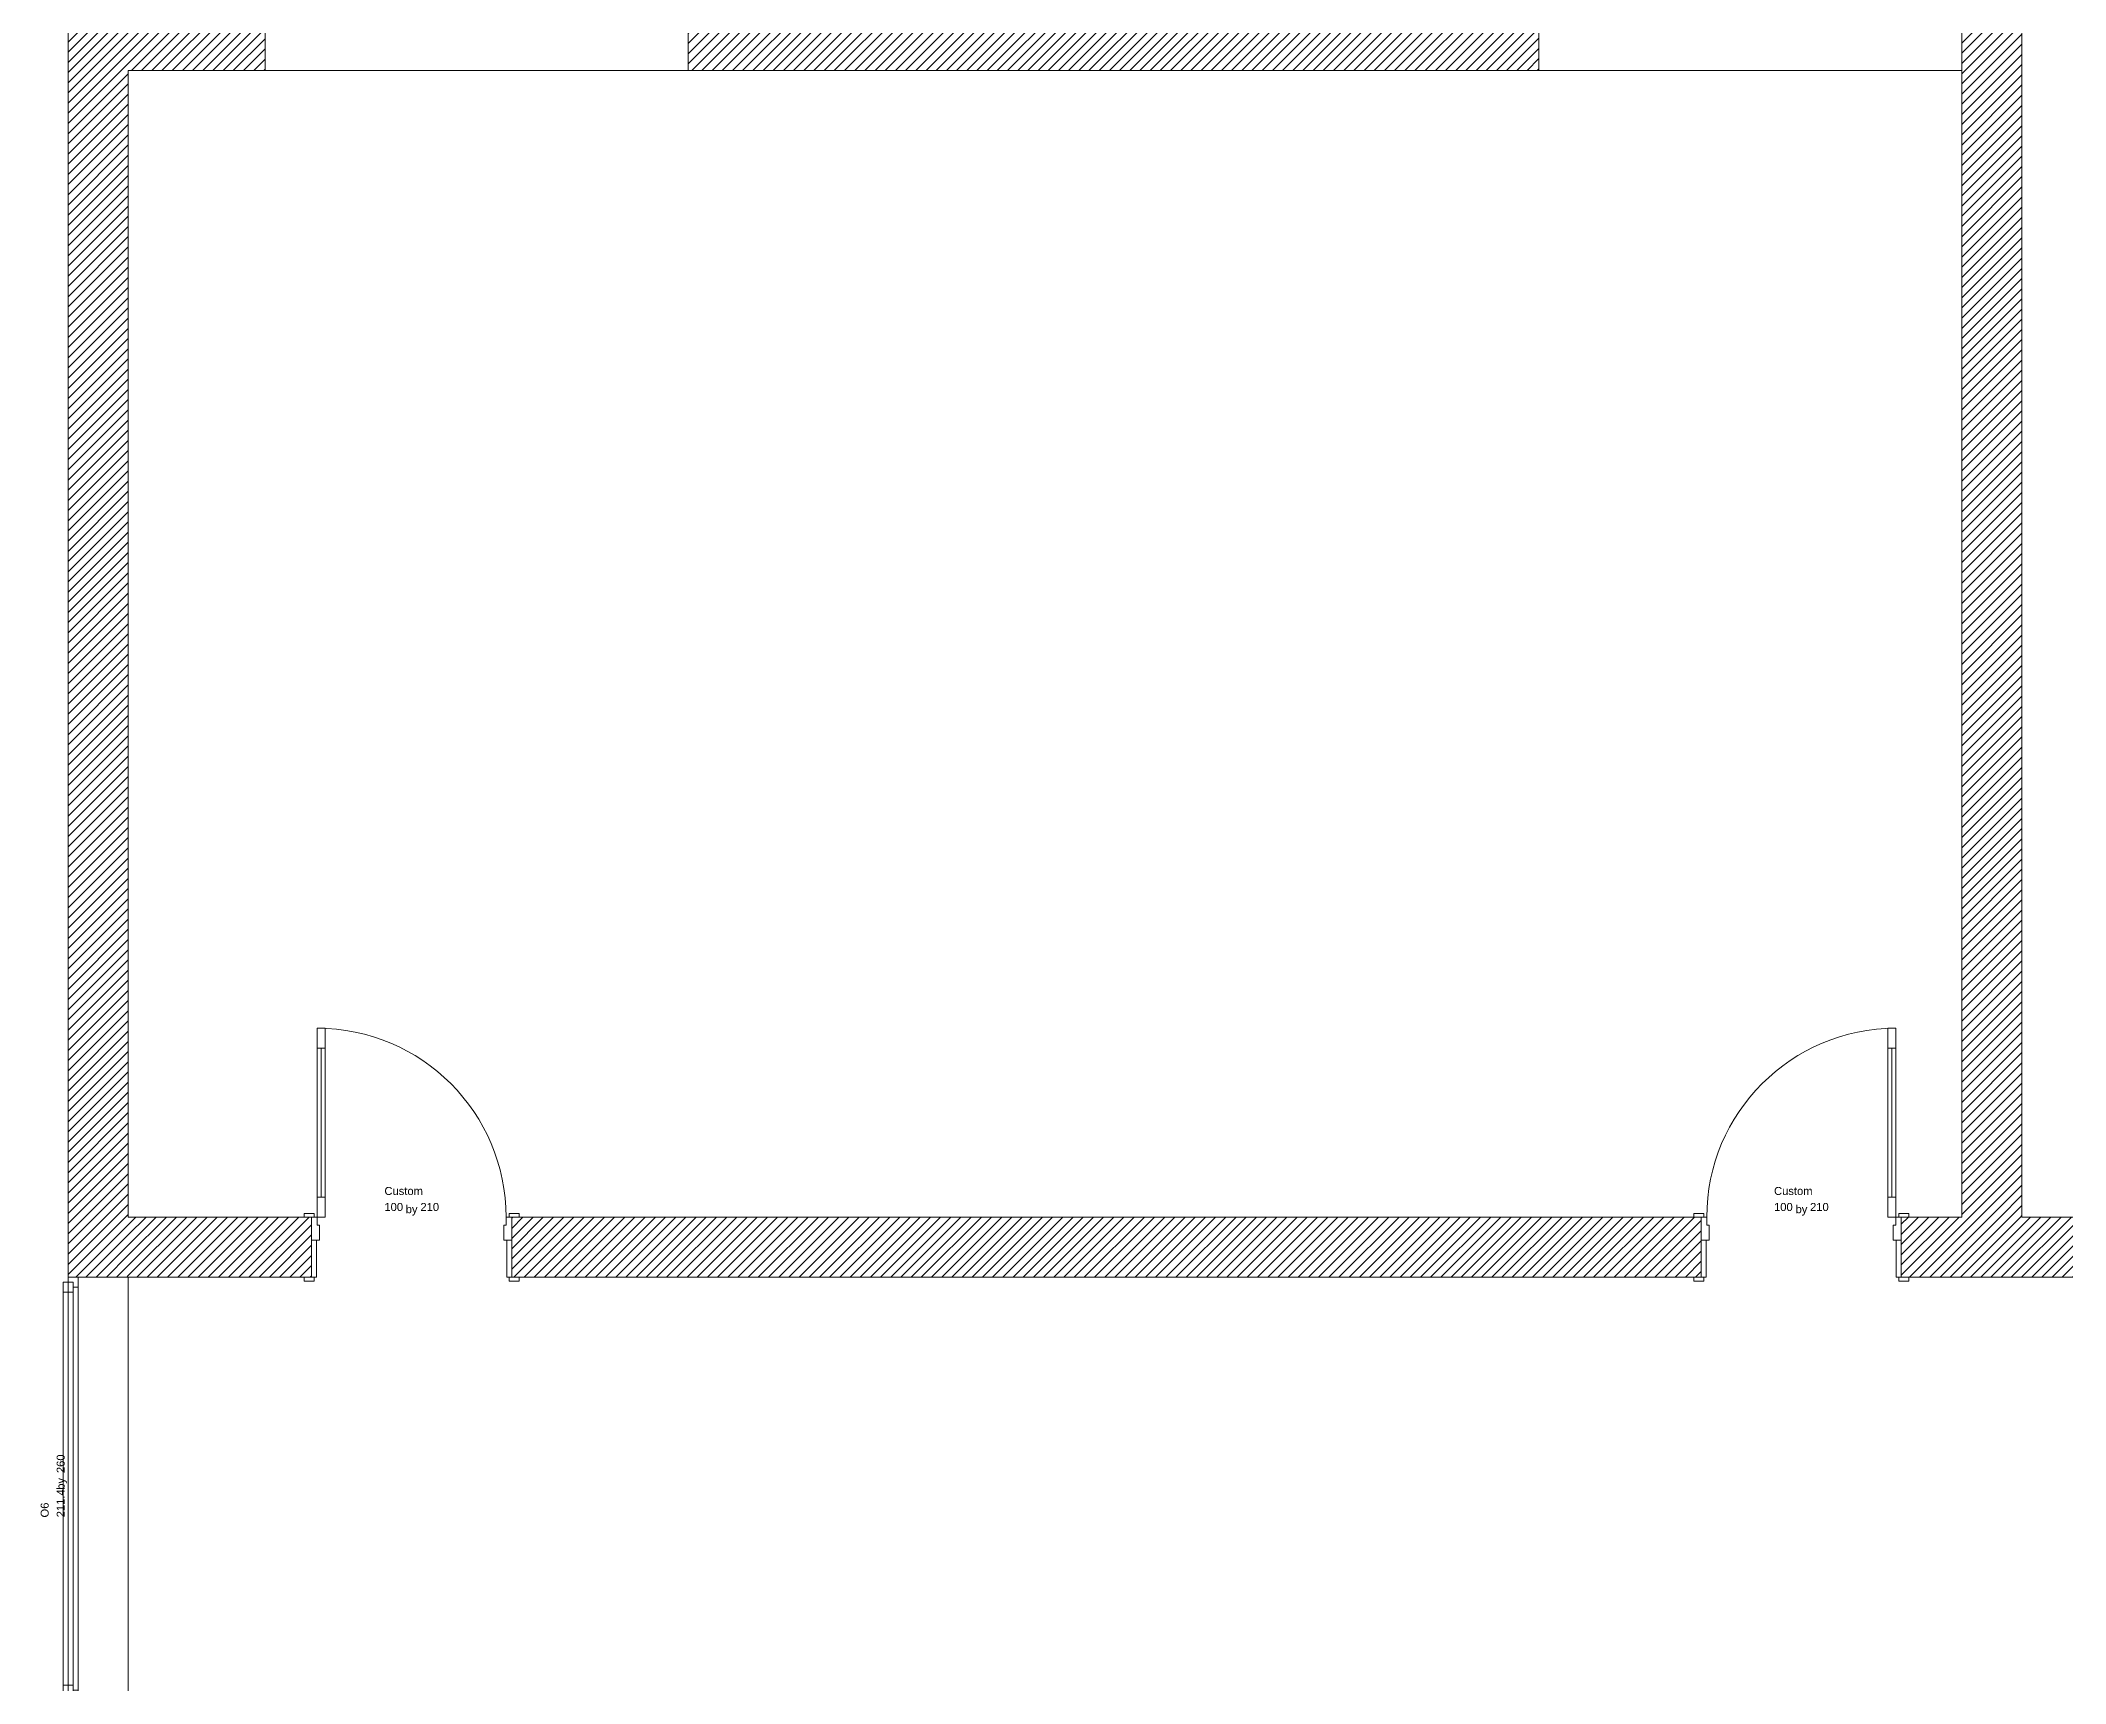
# Model space of a CAD drawing. Header units: millimetres. Extents: x -22335 to 45019, y -6963 to 25912.
# Drawn here: x -22335 to -12214, y 9616 to 17828 of the extents above; entities that cross this region are included whole.
import ezdxf
from ezdxf.enums import TextEntityAlignment as Align

# ---------------------------------------------------------------- set-up
doc = ezdxf.new("R2010")
doc.units = ezdxf.units.MM
doc.header["$MEASUREMENT"] = 0
for name, color, linetype in [('A_KONS_plosce', 7, 'Continuous'), ('A_KONS_zid zunanji', 7, 'Continuous'), ('Archicad Door Markers', 7, 'Continuous'), ('Archicad Doors', 7, 'Continuous'), ('Archicad Window Markers', 7, 'Continuous'), ('Archicad Windows', 7, 'Continuous')]:
    doc.layers.add(name, color=color, linetype=linetype)
for name, color, linetype, lineweight, true_color in [('A_KONS_plosce_Pen_No__89', 7, 'Continuous', 0, 0x71cebe), ('Archicad Doors_Pen_No__23', 7, 'Continuous', 20, 0xff6600), ('Archicad Doors_Pen_No__3', 7, 'Continuous', 13, 0xff6600), ('Archicad Windows_Pen_No__23', 7, 'Continuous', 20, 0xff6600), ('Archicad Windows_Pen_No__3', 7, 'Continuous', 13, 0xff6600)]:
    doc.layers.add(name, color=color, linetype=linetype, lineweight=lineweight, true_color=true_color)
for name, color, linetype, lineweight in [('A_KONS_zid zunanji_Pen_No__27', 7, 'Continuous', 20), ('Archicad Door Markers_Pen_No__7', 7, 'Continuous', 13), ('Archicad Doors_Pen_No__27', 7, 'Continuous', 20), ('Archicad Window Markers_Pen_No__7', 7, 'Continuous', 13), ('Archicad Windows_Pen_No__27', 7, 'Continuous', 20)]:
    doc.layers.add(name, color=color, linetype=linetype, lineweight=lineweight)
doc.styles.add('GENERATED_STYLE_1', font='arial.ttf')
pattern_1 = [(45, (0, 0), (-25.455843, 25.455843), [])]

# ---------------------------------------------------------------- blocks, each defined once
blk = doc.blocks.new('Slab_1', base_point=(-22196, 25912))
at = {"layer": 'A_KONS_plosce_Pen_No__89', "color": 123, "linetype": 'Continuous', "lineweight": 0, "true_color": 0x71cebe, "flags": 128}
blk.add_lwpolyline([(-22196, 25912), (-22196, -6834), (-12447, -6834), (-3773, -6834), (6716, -6834), (9171, -6834), (44877, -6834), (44877, 969), (44877, 11647), (44877, 25912)], close=True, dxfattribs=at)
blk = doc.blocks.new('Window 27_2')
at = {"layer": 'Archicad Windows_Pen_No__23', "color": 30, "linetype": 'Continuous', "lineweight": 20, "true_color": 0xff6600}
for p, q in [((-1057, 0), (-1032, 0)), ((-1032, 25), (-982, 25)), ((-1032, -25), (-1032, 25)), ((-1032, 0), (-1032, -25)), ((-982, 25), (-982, -25)), ((-982, 25), (982, 25)), ((-982, 0), (982, 0)), ((982, -25), (982, 25)), ((982, 25), (1032, 25)), ((1032, 25), (1032, -25)), ((1032, -25), (1032, 0)), ((1032, 0), (1057, 0)), ((-1007, -50), (-1057, -50)), ((-1032, -25), (-1007, -25)), ((-982, -25), (-1032, -25)), ((-1007, -25), (-1007, -50)), ((982, -25), (-982, -25)), ((1032, -25), (982, -25)), ((1007, -50), (1007, -25)), ((1007, -25), (1032, -25)), ((1057, -50), (1007, -50))]:
    blk.add_line(p, q, dxfattribs=at)
at = {"layer": 'Archicad Windows_Pen_No__27', "color": 7, "linetype": 'Continuous', "lineweight": 20}
for p, q in [((-1057, 0), (-1057, -50)), ((-1057, 0), (-1057, -50)), ((1057, 0), (1057, -50)), ((1057, 0), (1057, -50)), ((-1057, -50), (-1057, -300)), ((1057, -50), (1057, -300))]:
    blk.add_line(p, q, dxfattribs=at)
at = {"layer": 'Archicad Windows_Pen_No__3', "color": 30, "linetype": 'Continuous', "lineweight": 13, "true_color": 0xff6600}
for p, q in [((-1057, 0), (1057, 0)), ((-982, 25), (982, 25)), ((1007, -50), (-1007, -50)), ((-1057, -300), (1057, -300))]:
    blk.add_line(p, q, dxfattribs=at)
blk = doc.blocks.new('Basic Window-Door-Skylight Marker')
at = {"layer": 'Archicad Window Markers_Pen_No__7', "color": 7, "lineweight": 13, "style": 'GENERATED_STYLE_1'}
for tag, p in [('AC_WIDO_ID', (-157, 99)), ('AC_WIDO_A_SIZE', (-157, 20)), ('GS_Separator', (-23, 8)), ('AC_WIDO_B_SIZE', (65, 19))]:
    blk.add_attdef(tag, text='', height=40, dxfattribs=at).set_placement(p, align=Align.BOTTOM_LEFT)
blk = doc.blocks.new('Wall_1', base_point=(-22196, -6834))
at = {"layer": 'A_KONS_zid zunanji', "linetype": 'Continuous', "lineweight": 0, "true_color": 0x000000}
h = blk.add_hatch(dxfattribs=at)
h.set_pattern_fill('Navadna_NF_Opeka', color=18, style=0, pattern_type=2)
h.set_pattern_definition(pattern_1)
h.paths.add_polyline_path([(-22196, 25912), (-22196, 11647), (-21896, 11647), (-21896, 25912)])
at = {"layer": 'A_KONS_zid zunanji_Pen_No__27', "color": 7, "linetype": 'Continuous', "lineweight": 20}
for p, q in [((-22196, 11647), (-22146, 11647)), ((-22146, 11647), (-21896, 11647))]:
    blk.add_line(p, q, dxfattribs=at)
at = {"layer": 'A_KONS_zid zunanji_Pen_No__27', "color": 7, "linetype": 'Continuous', "lineweight": 20, "flags": 128}
for points in [[(-22196, 25912), (-22196, 11647)], [(-21896, 11947), (-21896, 17678)]]:
    blk.add_lwpolyline(points, dxfattribs=at)
at = {"layer": 'Archicad Window Markers', "color": 161, "lineweight": 13, "true_color": 0x40a5ff}
ref = blk.add_blockref('Basic Window-Door-Skylight Marker', (-22196, 10590), dxfattribs=dict(at, rotation=90))
ref.add_attrib('GS_Separator', ' by ', dxfattribs={"layer": 'Archicad Window Markers_Pen_No__7', "color": 7, "lineweight": 13, "height": 40, "rotation": 90, "style": 'GENERATED_STYLE_1'}).set_placement((-22202, 10569), align=Align.BOTTOM_LEFT)
ref.add_attrib('AC_WIDO_ID', 'O6', dxfattribs={"layer": 'Archicad Window Markers_Pen_No__7', "color": 7, "lineweight": 13, "height": 40, "rotation": 90, "style": 'GENERATED_STYLE_1'}).set_placement((-22282, 10446), align=Align.BOTTOM_LEFT)
ref.add_attrib('AC_WIDO_A_SIZE', '211.4', dxfattribs={"layer": 'Archicad Window Markers_Pen_No__7', "color": 7, "lineweight": 13, "height": 40, "rotation": 90, "style": 'GENERATED_STYLE_1'}).set_placement((-22202, 10447), align=Align.BOTTOM_LEFT)
ref.add_attrib('AC_WIDO_B_SIZE', '260', dxfattribs={"layer": 'Archicad Window Markers_Pen_No__7', "color": 7, "lineweight": 13, "height": 40, "rotation": 90, "style": 'GENERATED_STYLE_1'}).set_placement((-22202, 10668), align=Align.BOTTOM_LEFT)
at = {"layer": 'Archicad Windows', "color": 21, "linetype": 'Continuous', "lineweight": 0, "true_color": 0xff9955, "zscale": 1000, "rotation": 89.99999999999999}
blk.add_blockref('Window 27_2', (-22196, 10590), dxfattribs=at)
blk = doc.blocks.new('Door 27_2')
at = {"layer": 'Archicad Doors_Pen_No__23', "color": 30, "linetype": 'Continuous', "lineweight": 20, "true_color": 0xff6600}
for p, q in [((-472, 0), (-500, 0)), ((-500, 0), (-500, -115)), ((-472, -40), (-472, 0)), ((500, 0), (472, 0)), ((472, 0), (472, -40)), ((500, -115), (500, 0)), ((-460, -40), (-472, -40)), ((-460, -115), (-460, -40)), ((472, -40), (460, -40)), ((460, -40), (460, -115)), ((-500, -115), (-460, -115)), ((460, -115), (500, -115))]:
    blk.add_line(p, q, dxfattribs=at)
at = {"layer": 'Archicad Doors_Pen_No__27', "color": 7, "linetype": 'Continuous', "lineweight": 20}
for p, q in [((-500, 0), (-537, 0)), ((-500, 0), (-537, 0)), ((-500, 0), (-500, -115)), ((-500, 0), (-500, -115)), ((500, 0), (500, -115)), ((500, 0), (500, -115)), ((500, 0), (537, 0)), ((500, 0), (537, 0)), ((-500, -115), (-500, -300)), ((-500, -115), (-500, -300)), ((500, -115), (500, -300)), ((500, -115), (500, -300)), ((-500, -300), (-537, -300)), ((-500, -300), (-537, -300)), ((500, -300), (537, -300)), ((500, -300), (537, -300))]:
    blk.add_line(p, q, dxfattribs=at)
at = {"layer": 'Archicad Doors_Pen_No__3', "color": 30, "linetype": 'Continuous', "lineweight": 13, "true_color": 0xff6600}
for p, q in [((432, 844), (432, 944)), ((432, 944), (472, 944)), ((472, 944), (472, 844)), ((472, 844), (432, 844)), ((452, 844), (452, 100)), ((-537, 0), (-537, 19)), ((-537, 19), (-487, 19)), ((-487, 0), (-537, 0)), ((-487, 19), (-487, 0)), ((432, 0), (432, 100)), ((432, 100), (472, 100)), ((472, 0), (432, 0)), ((472, 100), (472, 0)), ((487, 19), (537, 19)), ((487, 0), (487, 19)), ((537, 0), (487, 0)), ((537, 19), (537, 0)), ((-500, -300), (-500, -115)), ((-500, -115), (-475, -115)), ((-475, -115), (-475, -300)), ((475, -300), (475, -115)), ((475, -115), (500, -115)), ((500, -115), (500, -300)), ((-537, -319), (-537, -300)), ((-537, -300), (-487, -300)), ((-475, -300), (-500, -300)), ((-487, -300), (-487, -319)), ((500, -300), (475, -300)), ((487, -300), (537, -300)), ((487, -319), (487, -300)), ((537, -300), (537, -319)), ((-487, -319), (-537, -319)), ((537, -319), (487, -319))]:
    blk.add_line(p, q, dxfattribs=at)
at = {"layer": 'Archicad Doors_Pen_No__3', "color": 30, "linetype": 'Continuous', "lineweight": 13, "true_color": 0xff6600, "flags": 128}
for points in [[(452, 844), (452, 100), (432, 100), (432, 844)], [(472, 844), (472, 100), (452, 100), (452, 844)]]:
    blk.add_lwpolyline(points, close=True, dxfattribs=at)
at = {"layer": 'Archicad Doors_Pen_No__3', "color": 30, "linetype": 'Continuous', "lineweight": 13, "true_color": 0xff6600}
blk.add_arc((472, 0), 944, 90, 180, dxfattribs=at)
blk = doc.blocks.new('Wall_17', base_point=(-22196, 11647))
at = {"layer": 'A_KONS_zid zunanji', "linetype": 'Continuous', "lineweight": 0, "true_color": 0x000000}
h = blk.add_hatch(dxfattribs=at)
h.set_pattern_fill('Navadna_NF_Opeka', color=18, style=0, pattern_type=2)
h.set_pattern_definition(pattern_1)
h.paths.add_polyline_path([(-21896, 11947), (-21896, 11647), (-20980, 11647), (-20980, 11947)])
h = blk.add_hatch(dxfattribs=at)
h.set_pattern_fill('Navadna_NF_Opeka', color=18, style=0, pattern_type=2)
h.set_pattern_definition(pattern_1)
h.paths.add_polyline_path([(-19980, 11947), (-19980, 11647), (-14035, 11647), (-14035, 11947)])
h = blk.add_hatch(dxfattribs=at)
h.set_pattern_fill('Navadna_NF_Opeka', color=18, style=0, pattern_type=2)
h.set_pattern_definition(pattern_1)
h.paths.add_polyline_path([(-13035, 11947), (-13035, 11647), (-11038, 11647), (-11038, 11947)])
at = {"layer": 'A_KONS_zid zunanji_Pen_No__27', "color": 7, "linetype": 'Continuous', "lineweight": 20}
for p, q in [((-20980, 11947), (-21017, 11947)), ((-20980, 11947), (-20980, 11832)), ((-19980, 11947), (-19943, 11947)), ((-19980, 11947), (-19980, 11832)), ((-14035, 11947), (-14072, 11947)), ((-14035, 11947), (-14035, 11832)), ((-13035, 11947), (-12998, 11947)), ((-13035, 11947), (-13035, 11832)), ((-20980, 11832), (-20980, 11647)), ((-19980, 11832), (-19980, 11647)), ((-14035, 11832), (-14035, 11647)), ((-13035, 11832), (-13035, 11647)), ((-20980, 11647), (-21017, 11647)), ((-19980, 11647), (-19943, 11647)), ((-14035, 11647), (-14072, 11647)), ((-13035, 11647), (-12998, 11647))]:
    blk.add_line(p, q, dxfattribs=at)
at = {"layer": 'A_KONS_zid zunanji_Pen_No__27', "color": 7, "linetype": 'Continuous', "lineweight": 20, "flags": 128}
for points in [[(-20980, 11947), (-21896, 11947)], [(-14035, 11947), (-19980, 11947)], [(-12732, 11947), (-13035, 11947)], [(-11038, 11947), (-12432, 11947)], [(-21896, 11647), (-20980, 11647)], [(-19980, 11647), (-14035, 11647)], [(-13035, 11647), (-11038, 11647)]]:
    blk.add_lwpolyline(points, dxfattribs=at)
at = {"layer": 'Archicad Door Markers', "color": 161, "lineweight": 13, "true_color": 0x40a5ff}
ref = blk.add_blockref('Basic Window-Door-Skylight Marker', (-20480, 11947), dxfattribs=at)
ref.add_attrib('AC_MarkerText_1', 'Custom', dxfattribs={"layer": 'Archicad Door Markers_Pen_No__7', "color": 7, "lineweight": 13, "height": 40, "style": 'GENERATED_STYLE_1'}).set_placement((-20616, 12046), align=Align.BOTTOM_LEFT)
ref.add_attrib('GS_Separator', ' by ', dxfattribs={"layer": 'Archicad Door Markers_Pen_No__7', "color": 7, "lineweight": 13, "height": 40, "style": 'GENERATED_STYLE_1'}).set_placement((-20525, 11955), align=Align.BOTTOM_LEFT)
ref.add_attrib('AC_WIDO_A_SIZE', '100', dxfattribs={"layer": 'Archicad Door Markers_Pen_No__7', "color": 7, "lineweight": 13, "height": 40, "style": 'GENERATED_STYLE_1'}).set_placement((-20616, 11966), align=Align.BOTTOM_LEFT)
ref.add_attrib('AC_WIDO_B_SIZE', '210', dxfattribs={"layer": 'Archicad Door Markers_Pen_No__7', "color": 7, "lineweight": 13, "height": 40, "style": 'GENERATED_STYLE_1'}).set_placement((-20436, 11966), align=Align.BOTTOM_LEFT)
ref = blk.add_blockref('Basic Window-Door-Skylight Marker', (-13535, 11947), dxfattribs=at)
ref.add_attrib('AC_MarkerText_1', 'Custom', dxfattribs={"layer": 'Archicad Door Markers_Pen_No__7', "color": 7, "lineweight": 13, "height": 40, "style": 'GENERATED_STYLE_1'}).set_placement((-13671, 12046), align=Align.BOTTOM_LEFT)
ref.add_attrib('GS_Separator', ' by ', dxfattribs={"layer": 'Archicad Door Markers_Pen_No__7', "color": 7, "lineweight": 13, "height": 40, "style": 'GENERATED_STYLE_1'}).set_placement((-13579, 11955), align=Align.BOTTOM_LEFT)
ref.add_attrib('AC_WIDO_A_SIZE', '100', dxfattribs={"layer": 'Archicad Door Markers_Pen_No__7', "color": 7, "lineweight": 13, "height": 40, "style": 'GENERATED_STYLE_1'}).set_placement((-13671, 11966), align=Align.BOTTOM_LEFT)
ref.add_attrib('AC_WIDO_B_SIZE', '210', dxfattribs={"layer": 'Archicad Door Markers_Pen_No__7', "color": 7, "lineweight": 13, "height": 40, "style": 'GENERATED_STYLE_1'}).set_placement((-13491, 11966), align=Align.BOTTOM_LEFT)
at = {"layer": 'Archicad Doors', "color": 21, "linetype": 'Continuous', "lineweight": 0, "true_color": 0xff9955, "xscale": -1, "zscale": 1000}
blk.add_blockref('Door 27_2', (-20480, 11947), dxfattribs=at)
at = {"layer": 'Archicad Doors', "color": 21, "linetype": 'Continuous', "lineweight": 0, "true_color": 0xff9955, "zscale": 1000}
blk.add_blockref('Door 27_2', (-13535, 11947), dxfattribs=at)
blk = doc.blocks.new('Wall_26', base_point=(-22196, 17978))
at = {"layer": 'A_KONS_zid zunanji', "linetype": 'Continuous', "lineweight": 0, "true_color": 0x000000}
h = blk.add_hatch(dxfattribs=at)
h.set_pattern_fill('Navadna_NF_Opeka', color=18, style=0, pattern_type=2)
h.set_pattern_definition(pattern_1)
h.paths.add_polyline_path([(-21896, 17678), (-21212, 17678), (-21212, 17978), (-21896, 17978)])
h = blk.add_hatch(dxfattribs=at)
h.set_pattern_fill('Navadna_NF_Opeka', color=18, style=0, pattern_type=2)
h.set_pattern_definition(pattern_1)
h.paths.add_polyline_path([(-19098, 17978), (-19098, 17678), (-14846, 17678), (-14846, 17978)])
at = {"layer": 'A_KONS_zid zunanji_Pen_No__27', "color": 7, "linetype": 'Continuous', "lineweight": 20}
for p, q in [((-21212, 17978), (-21212, 17928)), ((-21212, 17928), (-21212, 17678)), ((-19098, 17978), (-19098, 17928)), ((-19098, 17928), (-19098, 17678)), ((-14846, 17978), (-14846, 17928)), ((-14846, 17928), (-14846, 17678)), ((-12732, 17978), (-12732, 17928)), ((-12732, 17928), (-12732, 17678))]:
    blk.add_line(p, q, dxfattribs=at)
at = {"layer": 'A_KONS_zid zunanji_Pen_No__27', "color": 7, "linetype": 'Continuous', "lineweight": 20, "flags": 128}
for points in [[(-21212, 17978), (-21896, 17978)], [(-14846, 17978), (-19098, 17978)], [(-21896, 17678), (-21212, 17678)], [(-19098, 17678), (-14846, 17678)]]:
    blk.add_lwpolyline(points, dxfattribs=at)
at = {"layer": 'Archicad Window Markers', "color": 161, "lineweight": 13, "true_color": 0x40a5ff}
blk.add_blockref('Basic Window-Door-Skylight Marker', (-20155, 17978), dxfattribs=at).add_auto_attribs({'GS_Separator': ' by ', 'AC_WIDO_ID': 'O3', 'AC_WIDO_A_SIZE': '211.4', 'AC_WIDO_B_SIZE': '260'})
ref = blk.add_blockref('Basic Window-Door-Skylight Marker', (-13789, 17978), dxfattribs=at)
ref.add_attrib('GS_Separator', ' by ', dxfattribs={"layer": 'Archicad Window Markers_Pen_No__7', "color": 7, "lineweight": 13, "height": 40, "style": 'GENERATED_STYLE_1'}).set_placement((-13813, 17987), align=Align.BOTTOM_LEFT)
ref.add_attrib('AC_WIDO_ID', 'O4', dxfattribs={"layer": 'Archicad Window Markers_Pen_No__7', "color": 7, "lineweight": 13, "height": 40, "style": 'GENERATED_STYLE_1'}).set_placement((-13946, 18078), align=Align.BOTTOM_LEFT)
ref.add_attrib('AC_WIDO_A_SIZE', '211.4', dxfattribs={"layer": 'Archicad Window Markers_Pen_No__7', "color": 7, "lineweight": 13, "height": 40, "style": 'GENERATED_STYLE_1'}).set_placement((-13946, 17998), align=Align.BOTTOM_LEFT)
ref.add_attrib('AC_WIDO_B_SIZE', '260', dxfattribs={"layer": 'Archicad Window Markers_Pen_No__7', "color": 7, "lineweight": 13, "height": 40, "style": 'GENERATED_STYLE_1'}).set_placement((-13724, 17998), align=Align.BOTTOM_LEFT)
at = {"layer": 'Archicad Windows', "color": 21, "linetype": 'Continuous', "lineweight": 0, "true_color": 0xff9955, "zscale": 1000}
for p in [(-20155, 17978), (-13789, 17978)]:
    blk.add_blockref('Window 27_2', p, dxfattribs=at)
blk = doc.blocks.new('Sliding Door with 2 Sidelights 27_3')
at = {"layer": 'Archicad Doors_Pen_No__23', "color": 30, "linetype": 'Continuous', "lineweight": 20, "true_color": 0xff6600}
for p, q in [((-3777, 0), (-3817, 0)), ((-3817, 0), (-3817, -115)), ((-3777, -115), (-3777, 0)), ((-790, 0), (-3777, 0)), ((-750, 0), (-790, 0)), ((-790, 0), (-790, -115)), ((-750, -115), (-750, 0)), ((790, 0), (750, 0)), ((750, 0), (750, -115)), ((790, -115), (790, 0)), ((3777, 0), (790, 0)), ((3817, 0), (3777, 0)), ((3777, 0), (3777, -115)), ((3817, -115), (3817, 0)), ((-3817, -115), (-3777, -115)), ((-790, -115), (-750, -115)), ((750, -115), (790, -115)), ((3777, -115), (3817, -115))]:
    blk.add_line(p, q, dxfattribs=at)
at = {"layer": 'Archicad Doors_Pen_No__23', "color": 30, "linetype": 'Continuous', "lineweight": 20, "true_color": 0xff6600, "flags": 128}
for points in [[(-790, -115), (-3777, -115), (-3777, 0), (-790, 0)], [(3777, 0), (790, 0), (790, -115), (3777, -115)]]:
    blk.add_lwpolyline(points, close=True, dxfattribs=at)
at = {"layer": 'Archicad Doors_Pen_No__27', "color": 7, "linetype": 'Continuous', "lineweight": 20}
for p, q in [((-3817, 0), (-3854, 0)), ((-3817, 0), (-3854, 0)), ((-3817, 0), (-3817, -115)), ((-3817, 0), (-3817, -115)), ((3817, 0), (3817, -115)), ((3817, 0), (3817, -115)), ((3817, 0), (3854, 0)), ((3817, 0), (3854, 0)), ((-3817, -115), (-3817, -300)), ((-3817, -115), (-3817, -300)), ((3817, -115), (3817, -300)), ((3817, -115), (3817, -300)), ((-3817, -300), (-3854, -300)), ((-3817, -300), (-3854, -300)), ((3817, -300), (3854, -300)), ((3817, -300), (3854, -300))]:
    blk.add_line(p, q, dxfattribs=at)
at = {"layer": 'Archicad Doors_Pen_No__3', "color": 30, "linetype": 'Continuous', "lineweight": 13, "true_color": 0xff6600}
for p, q in [((-3854, 0), (-3854, 19)), ((-3854, 19), (-3804, 19)), ((-3804, 0), (-3854, 0)), ((-3804, 19), (-3804, 0)), ((0, 0), (100, 0)), ((0, -40), (0, 0)), ((100, 0), (100, -40)), ((650, -40), (650, 0)), ((650, 0), (750, 0)), ((750, 0), (750, -40)), ((3804, 19), (3854, 19)), ((3804, 0), (3804, 19)), ((3854, 0), (3804, 0)), ((3854, 19), (3854, 0)), ((-3777, -97), (-790, -97)), ((-750, -40), (-650, -40)), ((-750, -80), (-750, -40)), ((-650, -80), (-750, -80)), ((-650, -40), (-650, -80)), ((-650, -60), (-100, -60)), ((-100, -80), (-100, -40)), ((-100, -40), (0, -40)), ((0, -80), (-100, -80)), ((100, -40), (0, -40)), ((0, -40), (0, -80)), ((100, -20), (650, -20)), ((750, -40), (650, -40)), ((3777, -97), (790, -97)), ((-3817, -300), (-3817, -115)), ((-3817, -115), (-3792, -115)), ((-3792, -115), (-3792, -300)), ((3792, -300), (3792, -115)), ((3792, -115), (3817, -115)), ((3817, -115), (3817, -300)), ((-3854, -319), (-3854, -300)), ((-3854, -300), (-3804, -300)), ((-3792, -300), (-3817, -300)), ((-3804, -300), (-3804, -319)), ((3817, -300), (3792, -300)), ((3804, -300), (3854, -300)), ((3804, -319), (3804, -300)), ((3854, -300), (3854, -319)), ((-3804, -319), (-3854, -319)), ((3854, -319), (3804, -319))]:
    blk.add_line(p, q, dxfattribs=at)
at = {"layer": 'Archicad Doors_Pen_No__3', "color": 30, "linetype": 'Continuous', "lineweight": 13, "true_color": 0xff6600, "flags": 128}
for points in [[(100, 0), (650, 0), (650, -20), (100, -20)], [(-650, -40), (-100, -40), (-100, -60), (-650, -60)], [(-650, -60), (-100, -60), (-100, -80), (-650, -80)], [(100, -20), (650, -20), (650, -40), (100, -40)]]:
    blk.add_lwpolyline(points, close=True, dxfattribs=at)
blk = doc.blocks.new('Wall_27', base_point=(-12732, 11647))
at = {"layer": 'A_KONS_zid zunanji', "linetype": 'Continuous', "lineweight": 0, "true_color": 0x000000}
h = blk.add_hatch(dxfattribs=at)
h.set_pattern_fill('Navadna_NF_Opeka', color=18, style=0, pattern_type=2)
h.set_pattern_definition(pattern_1)
h.paths.add_polyline_path([(-12432, 25912), (-12732, 25912), (-12432, 25612)])
h = blk.add_hatch(dxfattribs=at)
h.set_pattern_fill('Navadna_NF_Opeka', color=18, style=0, pattern_type=2)
h.set_pattern_definition(pattern_1)
h.paths.add_polyline_path([(-12432, 25612), (-12732, 25912), (-12732, 25612)])
h = blk.add_hatch(dxfattribs=at)
h.set_pattern_fill('Navadna_NF_Opeka', color=18, style=0, pattern_type=2)
h.set_pattern_definition(pattern_1)
h.paths.add_polyline_path([(-12732, 11947), (-12432, 11947), (-12432, 17978), (-12732, 17978)])
at = {"layer": 'A_KONS_zid zunanji_Pen_No__27', "color": 7, "linetype": 'Continuous', "lineweight": 20}
for p, q in [((-12732, 25612), (-12732, 25649)), ((-12732, 25612), (-12617, 25612)), ((-12617, 25612), (-12432, 25612)), ((-12432, 25612), (-12432, 25649)), ((-12732, 17978), (-12732, 17941)), ((-12732, 17978), (-12617, 17978)), ((-12617, 17978), (-12432, 17978)), ((-12432, 17978), (-12432, 17941))]:
    blk.add_line(p, q, dxfattribs=at)
at = {"layer": 'A_KONS_zid zunanji_Pen_No__27', "color": 7, "linetype": 'Continuous', "lineweight": 20, "flags": 128}
for points in [[(-12732, 25912), (-12432, 25912)], [(-12732, 25912), (-12732, 25612)], [(-12432, 11947), (-12432, 17978)], [(-12732, 17678), (-12732, 11947)]]:
    blk.add_lwpolyline(points, dxfattribs=at)
at = {"layer": 'Archicad Door Markers', "color": 161, "lineweight": 13, "true_color": 0x40a5ff}
ref = blk.add_blockref('Basic Window-Door-Skylight Marker', (-12732, 21795), dxfattribs=dict(at, rotation=90))
ref.add_attrib('AC_MarkerText_1', 'Custom', dxfattribs={"layer": 'Archicad Door Markers_Pen_No__7', "color": 7, "lineweight": 13, "height": 40, "rotation": 90, "style": 'GENERATED_STYLE_1'}).set_placement((-12819, 21649), align=Align.BOTTOM_LEFT)
ref.add_attrib('GS_Separator', ' by ', dxfattribs={"layer": 'Archicad Door Markers_Pen_No__7', "color": 7, "lineweight": 13, "height": 40, "rotation": 90, "style": 'GENERATED_STYLE_1'}).set_placement((-12739, 21776), align=Align.BOTTOM_LEFT)
ref.add_attrib('AC_WIDO_A_SIZE', '763.4', dxfattribs={"layer": 'Archicad Door Markers_Pen_No__7', "color": 7, "lineweight": 13, "height": 40, "rotation": 90, "style": 'GENERATED_STYLE_1'}).set_placement((-12739, 21649), align=Align.BOTTOM_LEFT)
ref.add_attrib('AC_WIDO_B_SIZE', '210', dxfattribs={"layer": 'Archicad Door Markers_Pen_No__7', "color": 7, "lineweight": 13, "height": 40, "rotation": 90, "style": 'GENERATED_STYLE_1'}).set_placement((-12739, 21875), align=Align.BOTTOM_LEFT)
at = {"layer": 'Archicad Doors', "color": 21, "linetype": 'Continuous', "lineweight": 0, "true_color": 0xff9955, "zscale": 1000, "rotation": 90}
blk.add_blockref('Sliding Door with 2 Sidelights 27_3', (-12732, 21795), dxfattribs=at)

msp = doc.modelspace()

# ---------------------------------------------------------------- block references
at = {"layer": 'A_KONS_plosce', "color": 123, "linetype": 'Continuous', "lineweight": 0, "true_color": 0x71cebe}
msp.add_blockref('Slab_1', (-22196, 25912), dxfattribs=at)
at = {"layer": 'A_KONS_zid zunanji', "color": 7, "lineweight": 20}
for name, p in [('Wall_1', (-22196, -6834)), ('Wall_27', (-12732, 11647)), ('Wall_26', (-22196, 17978)), ('Wall_17', (-22196, 11647))]:
    msp.add_blockref(name, p, dxfattribs=at)

doc.saveas('drawing.dxf')
